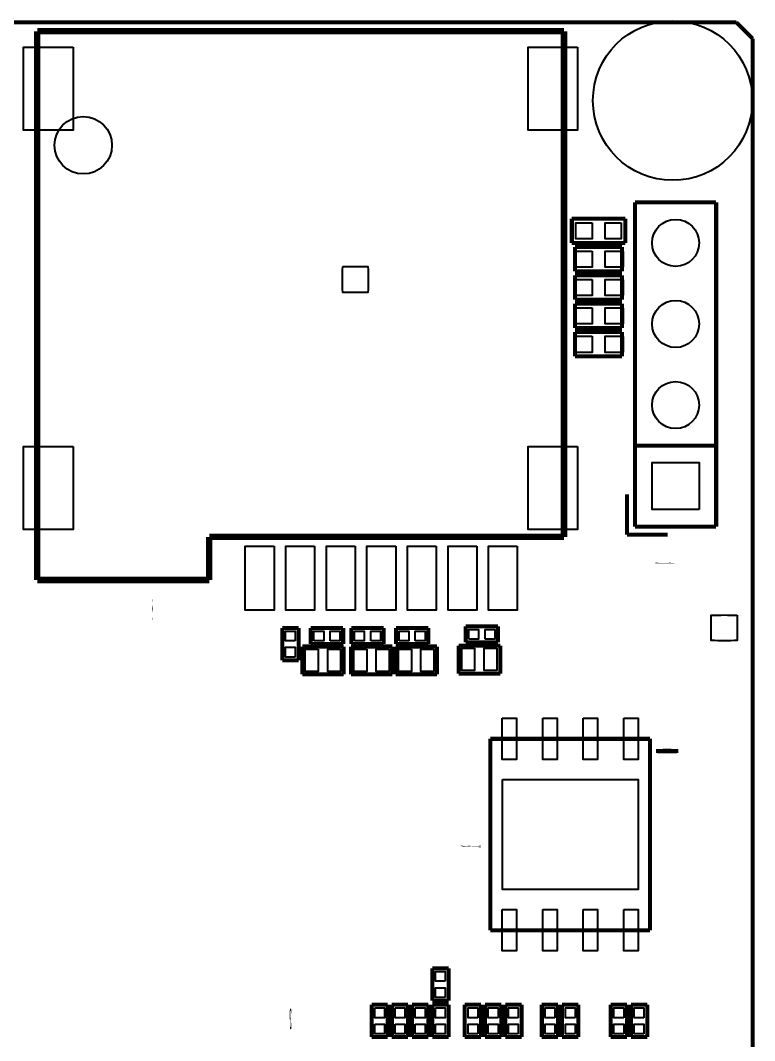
# Model space of a CAD drawing. Extents: x -0.1 to 61.6, y -10.9 to 72.
# Drawn here: x 38.62 to 61.61, y 40 to 71.97 of the extents above; entities that cross this region are included whole.
import ezdxf
from ezdxf.enums import TextEntityAlignment as Align

# ---------------------------------------------------------------- set-up
doc = ezdxf.new("R2010")
doc.units = 0
for name, color, linetype in [('BG_DESIGN_OUTLINE', 7, 'CONTINUOUS'), ('BG_OUTLINE', 5, 'CONTINUOUS'), ('PG_SILKSCREEN_TOP', 40, 'CONTINUOUS'), ('PIN_TOP', 141, 'CONTINUOUS'), ('RD_SILKSCREEN_TOP', 120, 'CONTINUOUS')]:
    doc.layers.add(name, color=color, linetype=linetype)

msp = doc.modelspace()

# ---------------------------------------------------------------- linework, layer by layer
at = {"layer": 'BG_DESIGN_OUTLINE'}
msp.add_lwpolyline([(0.508, 0), (61.040772, 0, 0.010521), (61.548772, 0.508), (61.548772, 71.402702, 0.010521), (61.040772, 71.910702), (0.508, 71.910702, 0.010521), (0, 71.402702), (0, 0.508, 0.010521)], format="xyb", close=True, dxfattribs=at)
at = {"layer": 'BG_OUTLINE', "const_width": 0.127}
msp.add_lwpolyline([(0, 0.508), (0, 71.402702, -0.010521), (0.508, 71.910702), (61.040772, 71.910702, -0.010521), (61.548772, 71.402702), (61.548772, 0.508, -0.010521), (61.040772, 0), (0.508, 0, -0.010521), (0, 0.508)], format="xyb", dxfattribs=at)
at = {"layer": 'BG_OUTLINE'}
msp.add_lwpolyline([(0.508, 0), (61.040772, 0, 0.010521), (61.548772, 0.508), (61.548772, 71.402702, 0.010521), (61.040772, 71.910702), (0.508, 71.910702, 0.010521), (0, 71.402702), (0, 0.508, 0.010521)], format="xyb", close=True, dxfattribs=at)
msp.add_lwpolyline([(0.508, 0), (61.040772, 0, 0.010521), (61.548772, 0.508), (61.548772, 71.402702, 0.010521), (61.040772, 71.910702), (0.508, 71.910702, 0.010521), (0, 71.402702), (0, 0.508, 0.010521)], format="xyb", close=True, dxfattribs=at)
msp.add_lwpolyline([(0.508, 0), (61.040772, 0, 0.010521), (61.548772, 0.508), (61.548772, 71.402702, 0.010521), (61.040772, 71.910702), (0.508, 71.910702, 0.010521), (0, 71.402702), (0, 0.508, 0.010521)], format="xyb", close=True, dxfattribs=at)
msp.add_lwpolyline([(0.508, 0), (61.040772, 0, 0.010521), (61.548772, 0.508), (61.548772, 71.402702, 0.010521), (61.040772, 71.910702), (0.508, 71.910702, 0.010521), (0, 71.402702), (0, 0.508, 0.010521)], format="xyb", close=True, dxfattribs=at)
msp.add_lwpolyline([(0.508, 0), (61.040772, 0, 0.010521), (61.548772, 0.508), (61.548772, 71.402702, 0.010521), (61.040772, 71.910702), (0.508, 71.910702, 0.010521), (0, 71.402702), (0, 0.508, 0.010521)], format="xyb", close=True, dxfattribs=at)
msp.add_lwpolyline([(0.508, 0), (61.040772, 0, 0.010521), (61.548772, 0.508), (61.548772, 71.402702, 0.010521), (61.040772, 71.910702), (0.508, 71.910702, 0.010521), (0, 71.402702), (0, 0.508, 0.010521)], format="xyb", close=True, dxfattribs=at)
at = {"layer": 'PG_SILKSCREEN_TOP'}
for points, const_width in [([(39.14013, 71.635112), (39.14013, 54.435248)], 0.2032), ([(55.640224, 71.635112), (39.14013, 71.635112)], 0.2032), ([(55.640224, 55.785258), (55.640224, 71.635112)], 0.2032), ([(57.86882, 66.269108), (60.40882, 66.269108)], 0.127), ([(57.86882, 56.109108), (57.86882, 66.269108)], 0.127), ([(60.40882, 66.269108), (60.40882, 56.109108)], 0.127), ([(57.56402, 65.761108), (55.88762, 65.761108)], 0.127), ([(55.88762, 65.761108), (55.88762, 64.999108)], 0.127), ([(57.56402, 64.999108), (57.56402, 65.761108)], 0.127), ([(55.88762, 64.999108), (57.56402, 64.999108)], 0.127), ([(57.86882, 58.649108), (60.40882, 58.649108)], 0.127), ([(57.61482, 55.855108), (57.61482, 57.125108)], 0.127), ([(60.40882, 56.109108), (57.86882, 56.109108)], 0.127), ([(44.530264, 55.785258), (55.640224, 55.785258)], 0.2032), ([(44.530264, 54.435248), (44.530264, 55.785258)], 0.2032), ([(58.88482, 55.855108), (57.61482, 55.855108)], 0.127), ([(39.14013, 54.435248), (44.530264, 54.435248)], 0.2032), ([(46.81982, 52.934108), (47.32782, 52.934108)], 0.127), ([(46.81982, 51.918108), (46.81982, 52.934108)], 0.127), ([(47.32782, 52.934108), (47.32782, 51.918108)], 0.127), ([(47.70882, 52.426108), (47.70882, 52.934108)], 0.127), ([(47.70882, 52.934108), (48.72482, 52.934108)], 0.127), ([(48.72482, 52.934108), (48.72482, 52.426108)], 0.127), ([(48.97882, 52.426108), (48.97882, 52.934108)], 0.127), ([(48.97882, 52.934108), (49.99482, 52.934108)], 0.127), ([(49.99482, 52.934108), (49.99482, 52.426108)], 0.127), ([(50.37582, 52.426108), (50.37582, 52.934108)], 0.127), ([(50.37582, 52.934108), (51.39182, 52.934108)], 0.127), ([(51.39182, 52.934108), (51.39182, 52.426108)], 0.127), ([(52.56022, 52.476908), (52.56022, 52.984908)], 0.127), ([(52.56022, 52.984908), (53.57622, 52.984908)], 0.127), ([(53.57622, 52.984908), (53.57622, 52.476908)], 0.127), ([(48.72482, 52.426108), (47.70882, 52.426108)], 0.127), ([(49.99482, 52.426108), (48.97882, 52.426108)], 0.127), ([(51.39182, 52.426108), (50.37582, 52.426108)], 0.127), ([(53.57622, 52.476908), (52.56022, 52.476908)], 0.127), ([(48.744886, 52.350162), (47.444914, 52.350162)], 0.127), ([(47.444914, 52.350162), (47.444914, 51.477164)], 0.127), ([(48.744886, 51.477164), (48.744886, 52.350162)], 0.127), ([(50.268886, 52.350162), (48.968914, 52.350162)], 0.127), ([(48.968914, 52.350162), (48.968914, 51.477164)], 0.127), ([(50.268886, 51.477164), (50.268886, 52.350162)], 0.127), ([(51.665886, 52.350162), (50.365914, 52.350162)], 0.127), ([(50.365914, 52.350162), (50.365914, 51.477164)], 0.127), ([(51.665886, 51.477164), (51.665886, 52.350162)], 0.127), ([(53.647086, 52.375562), (52.347114, 52.375562)], 0.127), ([(52.347114, 52.375562), (52.347114, 51.502564)], 0.127), ([(53.647086, 51.502564), (53.647086, 52.375562)], 0.127), ([(47.32782, 51.918108), (46.81982, 51.918108)], 0.127), ([(47.444914, 51.477164), (48.744886, 51.477164)], 0.127), ([(48.968914, 51.477164), (50.268886, 51.477164)], 0.127), ([(50.365914, 51.477164), (51.665886, 51.477164)], 0.127), ([(52.347114, 51.502564), (53.647086, 51.502564)], 0.127), ([(53.336698, 49.457102), (53.336698, 43.457114)], 0.127), ([(58.336942, 49.457102), (53.336698, 49.457102)], 0.127), ([(58.336942, 43.457114), (58.336942, 49.457102)], 0.127), ([(53.336698, 43.457114), (58.336942, 43.457114)], 0.127), ([(51.51882, 42.266108), (52.02682, 42.266108)], 0.127), ([(51.51882, 41.250108), (51.51882, 42.266108)], 0.127), ([(52.02682, 42.266108), (52.02682, 41.250108)], 0.127), ([(52.02682, 41.250108), (51.51882, 41.250108)], 0.127), ([(49.61382, 41.123108), (50.12182, 41.123108)], 0.127), ([(49.61382, 40.107108), (49.61382, 41.123108)], 0.127), ([(50.12182, 41.123108), (50.12182, 40.107108)], 0.127), ([(50.24882, 41.123108), (50.75682, 41.123108)], 0.127), ([(50.24882, 40.107108), (50.24882, 41.123108)], 0.127), ([(50.75682, 41.123108), (50.75682, 40.107108)], 0.127), ([(50.88382, 41.123108), (51.39182, 41.123108)], 0.127), ([(50.88382, 40.107108), (50.88382, 41.123108)], 0.127), ([(51.39182, 41.123108), (51.39182, 40.107108)], 0.127), ([(51.51882, 41.123108), (52.02682, 41.123108)], 0.127), ([(51.51882, 40.107108), (51.51882, 41.123108)], 0.127), ([(52.02682, 41.123108), (52.02682, 40.107108)], 0.127), ([(52.53482, 41.123108), (53.04282, 41.123108)], 0.127), ([(52.53482, 40.107108), (52.53482, 41.123108)], 0.127), ([(53.04282, 41.123108), (53.04282, 40.107108)], 0.127), ([(53.16982, 41.123108), (53.67782, 41.123108)], 0.127), ([(53.16982, 40.107108), (53.16982, 41.123108)], 0.127), ([(53.67782, 41.123108), (53.67782, 40.107108)], 0.127), ([(53.80482, 41.123108), (54.31282, 41.123108)], 0.127), ([(53.80482, 40.107108), (53.80482, 41.123108)], 0.127), ([(54.31282, 41.123108), (54.31282, 40.107108)], 0.127), ([(54.94782, 41.123108), (55.45582, 41.123108)], 0.127), ([(54.94782, 40.107108), (54.94782, 41.123108)], 0.127), ([(55.45582, 41.123108), (55.45582, 40.107108)], 0.127), ([(55.58282, 41.123108), (56.09082, 41.123108)], 0.127), ([(55.58282, 40.107108), (55.58282, 41.123108)], 0.127), ([(56.09082, 41.123108), (56.09082, 40.107108)], 0.127), ([(57.10682, 41.123108), (57.61482, 41.123108)], 0.127), ([(57.10682, 40.107108), (57.10682, 41.123108)], 0.127), ([(57.61482, 41.123108), (57.61482, 40.107108)], 0.127), ([(57.74182, 41.123108), (58.24982, 41.123108)], 0.127), ([(57.74182, 40.107108), (57.74182, 41.123108)], 0.127), ([(58.24982, 41.123108), (58.24982, 40.107108)], 0.127), ([(50.12182, 40.107108), (49.61382, 40.107108)], 0.127), ([(50.75682, 40.107108), (50.24882, 40.107108)], 0.127), ([(51.39182, 40.107108), (50.88382, 40.107108)], 0.127), ([(52.02682, 40.107108), (51.51882, 40.107108)], 0.127), ([(53.04282, 40.107108), (52.53482, 40.107108)], 0.127), ([(53.67782, 40.107108), (53.16982, 40.107108)], 0.127), ([(54.31282, 40.107108), (53.80482, 40.107108)], 0.127), ([(55.45582, 40.107108), (54.94782, 40.107108)], 0.127), ([(56.09082, 40.107108), (55.58282, 40.107108)], 0.127), ([(57.61482, 40.107108), (57.10682, 40.107108)], 0.127), ([(58.24982, 40.107108), (57.74182, 40.107108)], 0.127)]:
    msp.add_lwpolyline(points, dxfattribs=dict(at, const_width=const_width))
at = {"layer": 'PG_SILKSCREEN_TOP', "const_width": 0.127}
for points in [[(57.46242, 64.110108), (55.98922, 64.110108, -0.006773), (55.98922, 64.872108)], [(55.98922, 64.872108), (57.46242, 64.872108, -0.006773), (57.46242, 64.110108)], [(57.46242, 63.221108), (55.98922, 63.221108, -0.006773), (55.98922, 63.983108)], [(55.98922, 63.983108), (57.46242, 63.983108, -0.006773), (57.46242, 63.221108)], [(57.46242, 62.332108), (55.98922, 62.332108, -0.006773), (55.98922, 63.094108)], [(55.98922, 63.094108), (57.46242, 63.094108, -0.006773), (57.46242, 62.332108)], [(57.46242, 61.443108), (55.98922, 61.443108, -0.006773), (55.98922, 62.205108)], [(55.98922, 62.205108), (57.46242, 62.205108, -0.006773), (57.46242, 61.443108)], [(59.22137, 49.072038, 0.025396), (58.526172, 49.072292, 0.025404), (59.22137, 49.072038)]]:
    msp.add_lwpolyline(points, format="xyb", dxfattribs=at)
at = {"layer": 'PIN_TOP'}
for points in [[(40.265096, 71.13524), (40.265096, 68.535296), (38.715188, 68.535296), (38.715188, 71.13524)], [(56.065166, 71.13524), (56.065166, 68.535296), (54.515258, 68.535296), (54.515258, 71.13524)], [(56.52262, 65.634108), (56.52262, 65.126108), (56.01462, 65.126108), (56.01462, 65.634108)], [(57.43702, 65.634108), (57.43702, 65.126108), (56.92902, 65.126108), (56.92902, 65.634108)], [(56.52262, 64.745108), (56.52262, 64.237108), (56.01462, 64.237108), (56.01462, 64.745108)], [(57.43702, 64.745108), (57.43702, 64.237108), (56.92902, 64.237108), (56.92902, 64.745108)], [(56.52262, 63.856108), (56.52262, 63.348108), (56.01462, 63.348108), (56.01462, 63.856108)], [(57.43702, 63.856108), (57.43702, 63.348108), (56.92902, 63.348108), (56.92902, 63.856108)], [(56.52262, 62.967108), (56.52262, 62.459108), (56.01462, 62.459108), (56.01462, 62.967108)], [(57.43702, 62.967108), (57.43702, 62.459108), (56.92902, 62.459108), (56.92902, 62.967108)], [(56.52262, 62.078108), (56.52262, 61.570108), (56.01462, 61.570108), (56.01462, 62.078108)], [(57.43702, 62.078108), (57.43702, 61.570108), (56.92902, 61.570108), (56.92902, 62.078108)], [(40.265096, 58.615072), (40.265096, 56.015128), (38.715188, 56.015128), (38.715188, 58.615072)], [(56.065166, 58.615072), (56.065166, 56.015128), (54.515258, 56.015128), (54.515258, 58.615072)], [(59.87542, 56.642508), (58.40222, 56.642508), (58.40222, 58.115708), (59.87542, 58.115708)], [(46.560105, 55.49011), (46.560105, 53.490114), (45.660183, 53.490114), (45.660183, 55.49011)], [(47.830105, 55.49011), (47.830105, 53.490114), (46.930183, 53.490114), (46.930183, 55.49011)], [(49.100105, 55.49011), (49.100105, 53.490114), (48.200183, 53.490114), (48.200183, 55.49011)], [(50.370105, 55.49011), (50.370105, 53.490114), (49.470183, 53.490114), (49.470183, 55.49011)], [(51.640105, 55.49011), (51.640105, 53.490114), (50.740183, 53.490114), (50.740183, 55.49011)], [(52.910105, 55.49011), (52.910105, 53.490114), (52.010183, 53.490114), (52.010183, 55.49011)], [(54.180105, 55.49011), (54.180105, 53.490114), (53.280183, 53.490114), (53.280183, 55.49011)], [(47.22622, 52.527708), (46.92142, 52.527708), (46.92142, 52.832508), (47.22622, 52.832508)], [(47.81042, 52.527708), (47.81042, 52.832508), (48.11522, 52.832508), (48.11522, 52.527708)], [(48.31842, 52.527708), (48.31842, 52.832508), (48.62322, 52.832508), (48.62322, 52.527708)], [(49.08042, 52.527708), (49.08042, 52.832508), (49.38522, 52.832508), (49.38522, 52.527708)], [(49.58842, 52.527708), (49.58842, 52.832508), (49.89322, 52.832508), (49.89322, 52.527708)], [(50.47742, 52.527708), (50.47742, 52.832508), (50.78222, 52.832508), (50.78222, 52.527708)], [(50.98542, 52.527708), (50.98542, 52.832508), (51.29022, 52.832508), (51.29022, 52.527708)], [(52.66182, 52.578508), (52.66182, 52.883308), (52.96662, 52.883308), (52.96662, 52.578508)], [(53.16982, 52.578508), (53.16982, 52.883308), (53.47462, 52.883308), (53.47462, 52.578508)], [(47.22622, 52.019708), (46.92142, 52.019708), (46.92142, 52.324508), (47.22622, 52.324508)], [(47.939833, 52.26812), (47.939833, 51.568096), (47.539783, 51.568096), (47.539783, 52.26812)], [(48.639857, 52.26812), (48.639857, 51.568096), (48.239807, 51.568096), (48.239807, 52.26812)], [(49.463833, 52.26812), (49.463833, 51.568096), (49.063783, 51.568096), (49.063783, 52.26812)], [(50.163857, 52.26812), (50.163857, 51.568096), (49.763807, 51.568096), (49.763807, 52.26812)], [(50.860833, 52.26812), (50.860833, 51.568096), (50.460783, 51.568096), (50.460783, 52.26812)], [(51.560857, 52.26812), (51.560857, 51.568096), (51.160807, 51.568096), (51.160807, 52.26812)], [(52.842033, 52.29352), (52.842033, 51.593496), (52.441983, 51.593496), (52.441983, 52.29352)], [(53.542057, 52.29352), (53.542057, 51.593496), (53.142007, 51.593496), (53.142007, 52.29352)], [(53.706776, 50.107088), (54.156864, 50.107088), (54.156864, 48.807116), (53.706776, 48.807116)], [(54.976776, 50.107088), (55.426864, 50.107088), (55.426864, 48.807116), (54.976776, 48.807116)], [(56.246776, 50.107088), (56.696864, 50.107088), (56.696864, 48.807116), (56.246776, 48.807116)], [(57.516776, 50.107088), (57.966864, 50.107088), (57.966864, 48.807116), (57.516776, 48.807116)], [(53.711856, 48.182149), (57.961784, 48.182149), (57.961784, 44.732067), (53.711856, 44.732067)], [(53.706776, 44.1071), (54.156864, 44.1071), (54.156864, 42.807128), (53.706776, 42.807128)], [(54.976776, 44.1071), (55.426864, 44.1071), (55.426864, 42.807128), (54.976776, 42.807128)], [(56.246776, 44.1071), (56.696864, 44.1071), (56.696864, 42.807128), (56.246776, 42.807128)], [(57.516776, 44.1071), (57.966864, 44.1071), (57.966864, 42.807128), (57.516776, 42.807128)], [(51.92522, 41.859708), (51.62042, 41.859708), (51.62042, 42.164508), (51.92522, 42.164508)], [(51.92522, 41.351708), (51.62042, 41.351708), (51.62042, 41.656508), (51.92522, 41.656508)], [(49.71542, 41.021508), (50.02022, 41.021508), (50.02022, 40.716708), (49.71542, 40.716708)], [(50.35042, 41.021508), (50.65522, 41.021508), (50.65522, 40.716708), (50.35042, 40.716708)], [(50.98542, 41.021508), (51.29022, 41.021508), (51.29022, 40.716708), (50.98542, 40.716708)], [(51.62042, 41.021508), (51.92522, 41.021508), (51.92522, 40.716708), (51.62042, 40.716708)], [(52.94122, 40.716708), (52.63642, 40.716708), (52.63642, 41.021508), (52.94122, 41.021508)], [(53.57622, 40.716708), (53.27142, 40.716708), (53.27142, 41.021508), (53.57622, 41.021508)], [(54.21122, 40.716708), (53.90642, 40.716708), (53.90642, 41.021508), (54.21122, 41.021508)], [(55.35422, 40.716708), (55.04942, 40.716708), (55.04942, 41.021508), (55.35422, 41.021508)], [(55.98922, 40.716708), (55.68442, 40.716708), (55.68442, 41.021508), (55.98922, 41.021508)], [(57.51322, 40.716708), (57.20842, 40.716708), (57.20842, 41.021508), (57.51322, 41.021508)], [(58.14822, 40.716708), (57.84342, 40.716708), (57.84342, 41.021508), (58.14822, 41.021508)], [(49.71542, 40.513508), (50.02022, 40.513508), (50.02022, 40.208708), (49.71542, 40.208708)], [(50.35042, 40.513508), (50.65522, 40.513508), (50.65522, 40.208708), (50.35042, 40.208708)], [(50.98542, 40.513508), (51.29022, 40.513508), (51.29022, 40.208708), (50.98542, 40.208708)], [(51.62042, 40.513508), (51.92522, 40.513508), (51.92522, 40.208708), (51.62042, 40.208708)], [(52.94122, 40.208708), (52.63642, 40.208708), (52.63642, 40.513508), (52.94122, 40.513508)], [(53.57622, 40.208708), (53.27142, 40.208708), (53.27142, 40.513508), (53.57622, 40.513508)], [(54.21122, 40.208708), (53.90642, 40.208708), (53.90642, 40.513508), (54.21122, 40.513508)], [(55.35422, 40.208708), (55.04942, 40.208708), (55.04942, 40.513508), (55.35422, 40.513508)], [(55.98922, 40.208708), (55.68442, 40.208708), (55.68442, 40.513508), (55.98922, 40.513508)], [(57.51322, 40.208708), (57.20842, 40.208708), (57.20842, 40.513508), (57.51322, 40.513508)], [(58.14822, 40.208708), (57.84342, 40.208708), (57.84342, 40.513508), (58.14822, 40.513508)]]:
    msp.add_lwpolyline(points, close=True, dxfattribs=at)
for points in [[(48.712247, 64.262508), (49.499393, 64.262508, -0.0254), (49.499393, 63.449708), (48.712247, 63.449708, -0.0254)], [(61.06922, 53.327681), (61.06922, 52.540535, -0.0254), (60.25642, 52.540535), (60.25642, 53.327681, -0.0254)]]:
    msp.add_lwpolyline(points, format="xyb", close=True, dxfattribs=at)
for centre, radius in [((59.049412, 69.462396), 2.499995), ((40.583104, 68.060316), 0.900049), ((59.13882, 64.999108), 0.7366), ((59.13882, 62.459108), 0.7366), ((59.13882, 59.919108), 0.7366)]:
    msp.add_circle(centre, radius, dxfattribs=at)

# ---------------------------------------------------------------- texts
at = {"layer": 'RD_SILKSCREEN_TOP', "width": 0.02032}
for s, p in [('J4', (59.13882, 54.966108)), ('U1325', (53.04282, 46.076108))]:
    msp.add_text(s, height=0.635, rotation=90, dxfattribs=at).set_placement(p, align=Align.CENTER)
for s, p in [('SIM', (42.75582, 53.188108)), ('PCIE2', (47.07382, 40.361108))]:
    msp.add_text(s, height=0.635, dxfattribs=at).set_placement(p, align=Align.CENTER)

doc.saveas('drawing.dxf')
